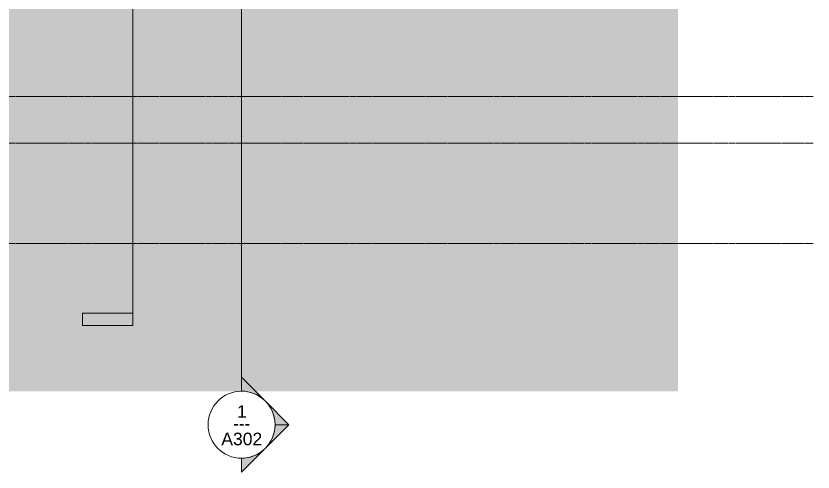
# Model space of a CAD drawing. Header units: inches. Extents: x -9021 to -6963, y -226 to 478.
# Drawn here: x -7299.8 to -7014, y -225.9 to -62.5 of the extents above; entities that cross this region are included whole.
import ezdxf

# ---------------------------------------------------------------- set-up
doc = ezdxf.new("R2010")
doc.units = ezdxf.units.IN
doc.header["$MEASUREMENT"] = 0
doc.linetypes.add('Grid Line 1_2_', pattern=[0.8749999999999999, 0.4999999999999999, -0.125, 0.125, -0.125])
for name, color, linetype, lineweight in [('A-FLOR-LEVL-1', 51, 'Grid Line 1_2_', 9), ('C-TOPO', 7, 'Continuous', 9), ('G-ANNO-SYMB-1', 111, 'Continuous', 9)]:
    doc.layers.add(name, color=color, linetype=linetype, lineweight=lineweight)
doc.styles.add('Arial_1', font='arial.ttf', dxfattribs={"height": 4.499999999999996})
doc.styles.add('Century Gothic', font='ufonts.com_century-gothic.ttf', dxfattribs={"height": 4.499999999999996})

# ---------------------------------------------------------------- blocks, each defined once
blk = doc.blocks.new('Section - Section Head - Filled-22785-BUILDING ELEVATION - SOUTH _STREET_')
at = {"layer": 'G-ANNO-SYMB-1'}
h = blk.add_hatch(color=256, dxfattribs=at)
edge = h.paths.add_edge_path(flags=0)
edge.add_line((8608.219212401726, -199.9807485030786), (8600.166984723406, -191.92852082476))
edge.add_line((8600.166984723406, -191.92852082476), (8600.166984723406, -196.8834657777552))
edge.add_arc((8600.166984723406, -208.8990835732372), 12.01561779548256, 47.921604975374976, 90.0000000000004, ccw=False)
h = blk.add_hatch(color=256, dxfattribs=at)
edge = h.paths.add_edge_path(flags=0)
edge.add_arc((8600.166984723406, -208.8990835732372), 11.99999999999992, -3.979039320256561e-13, 44.999999999995225, ccw=False)
edge.add_line((8612.166984723406, -208.8990835732373), (8617.137547471884, -208.8990835732373))
edge.add_line((8617.137547471884, -208.8990835732373), (8608.652266097646, -200.4138021989987))
h = blk.add_hatch(color=256, dxfattribs=at)
edge = h.paths.add_edge_path(flags=0)
edge.add_line((8608.652266097646, -217.3843649474758), (8617.137547471884, -208.8990835732373))
edge.add_line((8617.137547471884, -208.8990835732373), (8612.166984723406, -208.8990835732373))
edge.add_arc((8600.166984723406, -208.8990835732371), 12.00000000000203, 314.9999999999996, 359.99999999999903, ccw=False)
h = blk.add_hatch(color=256, dxfattribs=at)
edge = h.paths.add_edge_path(flags=0)
edge.add_arc((8600.166984723406, -208.8990835732372), 12.01561779548177, 269.99999999999955, 312.07839502462326, ccw=False)
edge.add_line((8600.166984723406, -220.914701368719), (8600.166984723406, -225.8696463217143))
edge.add_line((8600.166984723406, -225.8696463217143), (8608.219212401726, -217.8174186433959))
for p, q in [((8600.166984723406, -196.8834657777552), (8600.166984723406, -191.92852082476)), ((8600.166984723406, -191.92852082476), (8608.219212401726, -199.9807485030786)), ((8608.652266097646, -200.4138021989987), (8617.137547471884, -208.8990835732373)), ((8617.137547471884, -208.8990835732373), (8608.652266097646, -217.3843649474758)), ((8612.166984723406, -208.8990835732373), (8617.137547471884, -208.8990835732373)), ((8617.137547471884, -208.8990835732373), (8612.166984723406, -208.8990835732373)), ((8608.219212401726, -217.8174186433959), (8600.166984723406, -225.8696463217143)), ((8600.166984723406, -225.8696463217143), (8600.166984723406, -220.914701368719))]:
    blk.add_line(p, q, dxfattribs=at)
for centre, radius, start, end in [((8600.166984723406, -208.914701368719), 11.99999999999999, 89.99999999999993, 269.9999999999995), ((8600.166984723406, -208.8990835732372), 12.01561779548256, 47.92160497537466, 90), ((8600.166984723406, -208.914701368719), 11.9999999999999, 269.9999999999993, 89.99999999999967), ((8600.166984723406, -208.8990835732372), 11.99999999999992, 359.9999999999992, 44.99999999999482), ((8600.166984723406, -208.8990835732371), 12.00000000000203, 314.9999999999992, 359.9999999999987), ((8600.166984723406, -208.8990835732372), 12.01561779548177, 269.9999999999992, 312.0783950246229)]:
    blk.add_arc(centre, radius, start, end, dxfattribs=at)
blk = doc.blocks.new('Section - 3_32_ x 3_8_-54337-BUILDING ELEVATION - SOUTH _STREET_')
at = {"layer": 'G-ANNO-SYMB-1'}
blk.add_hatch(color=256, dxfattribs=at).paths.add_polyline_path([(8773.845860559699, -54.38721087704546), (8791.845860559699, -54.38721087704563), (8791.845860559699, -58.88721087704563), (8773.845860559699, -58.88721087704546)], flags=0)
for p, q in [((8773.845860559699, -54.38721087704546), (8773.845860559699, -58.88721087704546)), ((8791.845860559699, -54.38721087704563), (8773.845860559699, -54.38721087704546)), ((8791.845860559699, -58.88721087704563), (8791.845860559699, -54.38721087704563)), ((8773.845860559699, -58.88721087704546), (8791.845860559699, -58.88721087704563))]:
    blk.add_line(p, q, dxfattribs=at)

msp = doc.modelspace()

# ---------------------------------------------------------------- hatches: boundary and pattern name
at = {"layer": 'C-TOPO'}
for points in [[(-7128.177509242105, -196.9090787343035), (-7128.177509242105, 18.05146553621492), (-7231.202459668553, 15.48589791519941), (-7276.069620186558, 14.60081315650996), (-7279.08575793499, 15.13727735508613), (-7281.920903661578, 14.94792005831633), (-7324.309686831079, 15.70311335732648), (-7357.395918585747, 15.72209322075119), (-7368.927509242107, 15.2722362423147), (-7368.927509242107, -196.9090787343035), (-7153.86864071114, -196.9090787343035)], [(-7128.177509242105, -196.9090787343035), (-7062.389511321504, -196.9090787343035), (-7062.389511321504, 12), (-7065.505905946617, 11.99990982714036), (-7080.02857295483, 9.969771086430738), (-7091.186979521128, 12.00007979992321), (-7110.338759595121, 16.76178479432604), (-7120.895149969978, 18.23281369581923), (-7128.177509242105, 18.05146553621492), (-7128.177509242105, -121.5700787343035)]]:
    msp.add_hatch(color=256, dxfattribs=at).paths.add_polyline_path(points, flags=0)

# ---------------------------------------------------------------- linework, layer by layer
at = {"layer": 'A-FLOR-LEVL-1'}
for p, q in [((-7014.028920662904, -91.3749999999497), (-7703.149673060239, -91.3749999999497)), ((-7014.028920662904, -108), (-7703.149673060239, -108)), ((-7014.028920662904, -144), (-7703.149673060239, -144))]:
    msp.add_line(p, q, dxfattribs=at)
at = {"layer": 'G-ANNO-SYMB-1'}
for p, q in [((-7218.901030187857, 405.7698510893824), (-7218.901030187857, -196.8990835732373)), ((-7257.901030187835, 60.07163283898363), (-7257.901030187835, -168.9254278460905))]:
    msp.add_line(p, q, dxfattribs=at)

# ---------------------------------------------------------------- block references
for name, p in [('Section - 3_32_ x 3_8_-54337-BUILDING ELEVATION - SOUTH _STREET_', (-16049.74689074754, -114.5382169690448)), ('Section - Section Head - Filled-22785-BUILDING ELEVATION - SOUTH _STREET_', (-15819.06801491127, 0))]:
    msp.add_blockref(name, p, dxfattribs=at)

# ---------------------------------------------------------------- texts
at = {"layer": 'G-ANNO-SYMB-1', "char_height": 4.499999999999996, "attachment_point": 1}
for s, insert, width, style in [('1', (-7220.56151842574, -201.9447653431532), 4.241999999999996, 'Arial_1'), ('---', (-7221.887173969099, -206.1981117998462), 7.726499999999994, 'Century Gothic'), ('A302', (-7226.183565669835, -211.7628874378196), 17.87699999999998, 'Arial_1')]:
    msp.add_mtext(s, dxfattribs=dict(at, insert=insert, width=width, style=style))

doc.saveas('drawing.dxf')
